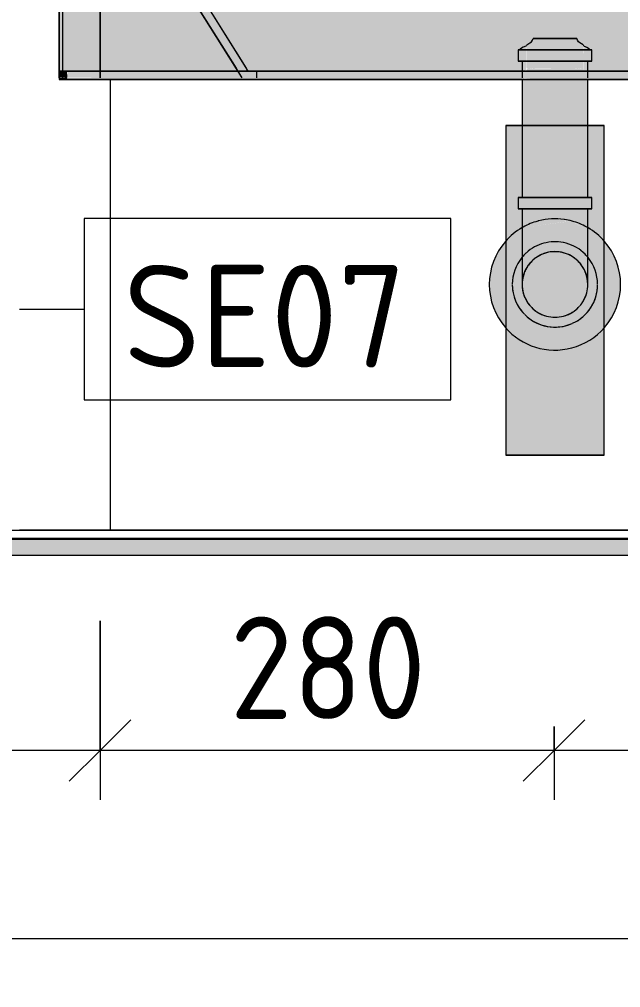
# Model space of a CAD drawing. Header units: millimetres. Extents: x 88919 to 135993, y -1987 to 12871.
# Drawn here: x 115501 to 115867, y 8121 to 8712 of the extents above; entities that cross this region are included whole.
import ezdxf

# ---------------------------------------------------------------- set-up
doc = ezdxf.new("R2010")
doc.units = ezdxf.units.MM
for name, color, linetype, lineweight in [('A-ANNO-DIMS', 7, 'Continuous', 9), ('A-ANNO-DIMS-25', 7, 'Continuous', 9), ('A-FLOR', 7, 'Continuous', 9), ('A-WALL-PATT', 7, 'Continuous', 9), ('P-SANR-FIXT', 7, 'Continuous', 9), ('P-SANR-FIXT-3', 7, 'Continuous', 18), ('P-SANR-FIXT-IDEN', 7, 'Continuous', 9)]:
    doc.layers.add(name, color=color, linetype=linetype, lineweight=lineweight)
doc.layers.add('A-FLOR-1', color=7, linetype='Continuous', lineweight=9, true_color=0x787878)
doc.layers.add('A-FLOR-FNSH-1', color=7, linetype='Continuous', lineweight=30, true_color=0x3c3c3c)
doc.layers.add('P-SANR-FIXT-2', color=7, linetype='Continuous', lineweight=9, transparency=0.7)
doc.styles.add('GOST Common_7', font='GOST_Common.ttf', dxfattribs={"height": 62.5})
doc.styles.add('ISOCPEUR_2', font='isocpeur.ttf', dxfattribs={"width": 0.9, "height": 62.5})
doc.styles.add('ISOCPEUR_3', font='isocpeur.ttf', dxfattribs={"width": 0.9, "height": 50})
doc.dimstyles.new('ISO-2_0_0_9К_Средний_округл2', dxfattribs={"dimscale": 304.8, "dimtxt": 49.799059, "dimasz": 0.123031, "dimexe": 0.098425, "dimexo": 0, "dimgap": 0, "dimtad": 1, "dimdec": 0, "dimrnd": 10, "dimzin": 0, "dimdsep": 46, "dimtxsty": 'ISOCPEUR_3', "dimblk1": 'OBLIQUE', "dimblk2": 'OBLIQUE', "dimsah": 1, "dimcen": 0.09, "dimdle": 0.098425, "dimazin": 0, "dimtfac": 1, "dimtdec": 4, "dimtix": 1, "dimtmove": 0, "dimatfit": 3, "dimfxl": 1, "dimtvp": 1, "dimtolj": 1, "dimtzin": 0, "dimarcsym": 2})
doc.dimstyles.new('ISO-2_5_0_9К_БОЛЬШОЙ_1', dxfattribs={"dimscale": 304.8, "dimtxt": 62.248823, "dimasz": 0.123031, "dimexe": 0.098425, "dimexo": 0.246063, "dimgap": 0, "dimtad": 1, "dimdec": 0, "dimrnd": 10, "dimzin": 0, "dimdsep": 46, "dimtxsty": 'ISOCPEUR_2', "dimblk1": 'OBLIQUE', "dimblk2": 'OBLIQUE', "dimsah": 1, "dimcen": 0.09, "dimdle": 0.098425, "dimazin": 0, "dimtfac": 1, "dimtdec": 4, "dimtix": 1, "dimtmove": 0, "dimatfit": 3, "dimfxl": 1, "dimtvp": 1, "dimtolj": 1, "dimtzin": 0, "dimarcsym": 2})

# ---------------------------------------------------------------- blocks, each defined once
blk = doc.blocks.new('сифон - Для раковины-30615598-Развертка 3_27-1')
at = {"layer": 'P-SANR-FIXT-2'}
for points in [[(98913.44, 8646.78), (98941.2, 8646.78), (98941.2, 8674.96), (98901.2, 8674.96), (98901.2, 8646.78), (98911.2, 8646.78)], [(98931.69, 8603), (98941.2, 8603), (98941.2, 8646.78), (98901.2, 8646.78), (98901.2, 8603), (98931.2, 8603)], [(98941.2, 8596), (98943.7, 8596), (98943.7, 8603), (98898.7, 8603), (98898.78, 8596), (98940.84, 8596)], [(98941.2, 8584.64), (98941.2, 8596), (98901.2, 8596), (98901.2, 8584.64), (98911.34, 8588.7), (98921.68, 8589.94), (98931.71, 8588.57), (98940.69, 8584.85)], [(98901.2, 8566.28), (98902.82, 8568.38), (98908.2, 8572.52), (98914.47, 8575.11), (98921.2, 8576), (98928.97, 8574.69), (98934.2, 8572.52), (98939.97, 8567.88), (98941.2, 8566.28), (98941.2, 8584.64), (98938.52, 8585.75), (98938.52, 8584.61), (98931.2, 8588.59), (98903.88, 8584.99), (98903.88, 8585.36), (98901.2, 8584.64), (98901.2, 8567.22)], [(98921.2, 8510), (98931.69, 8511.42), (98941.2, 8515.36), (98949.49, 8521.72), (98951.2, 8523.95), (98951.2, 8576.05), (98949.16, 8578.53), (98941.2, 8584.64), (98941.2, 8566.28), (98943.72, 8563), (98946.32, 8556.73), (98947.18, 8549.85), (98946.32, 8543.27), (98943.55, 8536.79), (98938.83, 8531.04), (98934.2, 8527.48), (98927.93, 8524.89), (98921.2, 8524), (98913.44, 8525.31), (98908.2, 8527.48), (98902.45, 8532.09), (98898.68, 8537), (98896.09, 8543.27), (98895.22, 8550.15), (98896.09, 8556.73), (98898.68, 8563), (98901.2, 8566.28), (98901.2, 8584.64), (98892.92, 8578.28), (98891.2, 8576.05), (98891.2, 8523.95), (98893.35, 8521.38), (98902.12, 8514.98), (98910.85, 8511.36), (98915.94, 8510.69)], [(98921.2, 8530), (98926.38, 8530.68), (98931.69, 8533.05), (98935.83, 8536.49), (98938.54, 8540.05), (98940.52, 8544.82), (98941.2, 8550), (98940.96, 8566.6), (98940.52, 8567.17), (98940.52, 8566.2), (98934.2, 8572.52), (98921.2, 8576), (98902.8, 8568.36), (98901.88, 8567.17), (98901.2, 8566.28), (98901.2, 8550), (98901.88, 8544.82), (98904.15, 8539.65), (98907.06, 8535.86), (98911.2, 8532.68), (98916.71, 8530.59)], [(98921.2, 8524), (98928.97, 8525.31), (98934.2, 8527.48), (98939.59, 8531.62), (98943.95, 8537.56), (98946.32, 8543.27), (98947.18, 8550.15), (98946.32, 8556.73), (98943.72, 8563), (98941.2, 8566.28), (98941.2, 8550), (98940.52, 8544.82), (98938.25, 8539.65), (98935.34, 8535.86), (98931.2, 8532.68), (98926.38, 8530.68), (98921.2, 8530), (98915.97, 8530.7), (98910.57, 8533.16), (98907.06, 8535.86), (98903.88, 8540), (98901.88, 8544.82), (98901.2, 8550), (98901.2, 8566.28), (98898.68, 8563), (98896.09, 8556.73), (98895.22, 8549.85), (98896.09, 8543.27), (98898.68, 8537), (98902.82, 8531.62), (98909.12, 8527.1), (98914.47, 8524.89), (98916.48, 8524.62)]]:
    blk.add_hatch(color=256, dxfattribs=at).paths.add_polyline_path(points)
h = blk.add_hatch(color=256, dxfattribs=at)
h.paths.add_polyline_path([(98892.22, 8446), (98921.2, 8446), (98921.2, 8510), (98910.85, 8511.36), (98901.2, 8515.36), (98892.92, 8521.72), (98891.2, 8523.95), (98891.2, 8446)])
h.paths.add_polyline_path([(98891.2, 8576.05), (98892.92, 8578.28), (98901.2, 8584.64), (98901.2, 8596), (98898.7, 8596), (98898.95, 8603), (98901.2, 8603), (98901.2, 8646.78), (98891.2, 8646.78), (98891.2, 8578.28)])
h = blk.add_hatch(color=256, dxfattribs=at)
h.paths.add_polyline_path([(98950.18, 8446), (98951.2, 8446), (98951.2, 8523.95), (98949.49, 8521.72), (98941.2, 8515.36), (98931.32, 8511.33), (98921.2, 8510), (98921.2, 8446), (98947.18, 8446)])
h.paths.add_polyline_path([(98951.2, 8576.05), (98951.2, 8646.78), (98941.2, 8646.78), (98941.2, 8603), (98943.7, 8603), (98943.7, 8596), (98941.2, 8596), (98941.2, 8584.64), (98949.49, 8578.28), (98950.84, 8576.51)])
h = blk.add_hatch(color=256, dxfattribs=at)
h.paths.add_polyline_path([(98938.52, 8584.61), (98938.52, 8585.75), (98931.71, 8588.54), (98936.2, 8585.95)])
h.paths.add_polyline_path([(98901.88, 8584.82), (98903.88, 8585.36), (98903.88, 8584.99), (98931.2, 8588.68), (98920.72, 8589.94), (98910.69, 8588.57), (98901.88, 8584.92)])
h = blk.add_hatch(color=256, dxfattribs=at)
h.paths.add_polyline_path([(98891.2, 8523.95), (98891.2, 8576.05), (98886.56, 8570), (98882.56, 8560.35), (98881.2, 8550), (98882.56, 8539.65), (98886.56, 8530)])
h.paths.add_polyline_path([(98951.2, 8523.95), (98955.84, 8530), (98959.84, 8539.65), (98961.2, 8550), (98959.84, 8560.35), (98955.84, 8570), (98951.2, 8576.05), (98951.2, 8524.69)])
h = blk.add_hatch(color=256, dxfattribs=at)
h.paths.add_polyline_path([(98940.52, 8566.2), (98940.48, 8567.22), (98939.59, 8568.38), (98935.34, 8571.37), (98939.94, 8566.78)])
h.paths.add_polyline_path([(98902.82, 8568.38), (98903.88, 8568.83), (98921.2, 8576), (98913.44, 8574.69), (98908.2, 8572.52), (98903.8, 8569.14)])
h.paths.add_polyline_path([(98934.2, 8572.52), (98927.93, 8575.11), (98922.82, 8575.57), (98933.53, 8572.7)])
at = {"layer": 'P-SANR-FIXT'}
for p, q in [((98891.2, 8646.78), (98891.2, 8446)), ((98901.1, 8646.78), (98891.2, 8646.78)), ((98891.2, 8646.78), (98921.2, 8646.78)), ((98905.08, 8646.78), (98901.1, 8646.78)), ((98913.44, 8646.78), (98905.31, 8646.78)), ((98921.2, 8646.78), (98913.48, 8646.78)), ((98941.3, 8646.78), (98921.2, 8646.78)), ((98921.2, 8646.78), (98951.2, 8646.78)), ((98951.2, 8646.78), (98941.3, 8646.78)), ((98951.2, 8446), (98951.2, 8646.78)), ((98891.2, 8446), (98892.22, 8446)), ((98921.2, 8446), (98891.2, 8446)), ((98892.22, 8446), (98921.2, 8446)), ((98921.2, 8446), (98928.97, 8446)), ((98951.2, 8446), (98921.2, 8446)), ((98928.97, 8446), (98947.18, 8446)), ((98947.18, 8446), (98950.18, 8446)), ((98950.18, 8446), (98951.2, 8446))]:
    blk.add_line(p, q, dxfattribs=at)
for radius, start, end in [(40, 105.24703, 118.9404), (40, 104.48889, 105), (40, 81.97242, 104.28249), (40, 74.78978, 81.75507), (40, 61.08959, 74.75297), (40, 120, 139.0486), (40, 119.19712, 120), (40, 60, 60.80288), (40, 40.9514, 60), (40, 139.0486, 180), (26, 105.09418, 132.03534), (26, 105.09418, 132.03534), (26, 78.85058, 105), (26, 78.85058, 105), (26, 75, 78.46154), (26, 75, 78.46154), (26, 45, 74.90582), (26, 45, 74.90582), (40, 0, 40.9514), (26, 132.26426, 135), (26, 132.26426, 135), (26, 140.86375, 179.67428), (26, 140.86375, 179.67428), (26, 138.38976, 140.86375), (26, 138.38976, 140.86375), (26, 135.05307, 138.23578), (26, 135.05307, 138.23578), (26, 41.76422, 44.94693), (26, 41.76422, 44.94693), (26, 39.13625, 41.61024), (26, 39.13625, 41.61024), (26, 0.32572, 39.13625), (26, 0.32572, 39.13625), (40, 180, 220.9514), (26, 180.32572, 224.37515), (26, 180.32572, 195), (26, 294.4171, 359.67428), (26, 345, 359.67428), (40, 319.0486, 0), (26, 195, 224.37515), (26, 294.4171, 345), (26, 225, 293.99103), (26, 225, 240), (26, 240, 255), (40, 220.9514, 284.66116), (26, 255, 293.99103), (40, 285, 319.0486)]:
    blk.add_arc((98921.2, 8550), radius, start, end, dxfattribs=at)
at = {"layer": 'P-SANR-FIXT-3'}
for p, q in [((98907.85, 8700), (98911.76, 8700)), ((98921.2, 8700), (98907.85, 8700)), ((98911.76, 8700), (98916.09, 8700)), ((98916.09, 8700), (98921.2, 8700)), ((98921.2, 8700), (98926.31, 8700)), ((98934.55, 8700), (98921.2, 8700)), ((98926.31, 8700), (98930.64, 8700)), ((98930.64, 8700), (98934.55, 8700)), ((98898.7, 8693), (98898.7, 8686)), ((98898.7, 8693), (98899.61, 8693)), ((98921.2, 8693), (98898.7, 8693)), ((98899.71, 8693), (98921.2, 8693)), ((98903.81, 8693), (98899.71, 8693)), ((98899.8, 8693), (98903, 8693)), ((98903, 8693), (98921.2, 8693)), ((98908.56, 8693), (98903.81, 8693)), ((98921.2, 8693), (98908.56, 8693)), ((98921.2, 8693), (98934.43, 8693)), ((98943.7, 8693), (98921.2, 8693)), ((98921.2, 8693), (98942.69, 8693)), ((98927.85, 8693), (98921.2, 8693)), ((98933.84, 8693), (98927.85, 8693)), ((98941.65, 8693), (98933.84, 8693)), ((98934.43, 8693), (98942.6, 8693)), ((98942.69, 8693), (98941.65, 8693)), ((98942.79, 8693), (98943.7, 8693)), ((98943.7, 8686), (98943.7, 8693)), ((98899.8, 8686), (98898.7, 8686)), ((98898.7, 8686), (98921.2, 8686)), ((98900.96, 8686), (98899.8, 8686)), ((98907.98, 8686), (98900.96, 8686)), ((98901.2, 8686), (98901.2, 8676)), ((98903.88, 8686), (98901.2, 8686)), ((98901.2, 8686), (98907.06, 8686)), ((98921.2, 8686), (98903.88, 8686)), ((98907.06, 8686), (98921.2, 8686)), ((98914.25, 8686), (98907.98, 8686)), ((98921.2, 8686), (98914.25, 8686)), ((98938.52, 8686), (98921.2, 8686)), ((98921.2, 8686), (98935.34, 8686)), ((98934.43, 8686), (98921.2, 8686)), ((98921.2, 8686), (98943.7, 8686)), ((98939.4, 8686), (98934.43, 8686)), ((98935.34, 8686), (98941.2, 8686)), ((98941.2, 8686), (98938.52, 8686)), ((98941.45, 8686), (98939.4, 8686)), ((98941.2, 8676), (98941.2, 8686)), ((98943.7, 8686), (98941.45, 8686)), ((98901.2, 8674.96), (98901.2, 8646.78)), ((98941.2, 8646.78), (98941.2, 8674.96)), ((98901.2, 8646.78), (98901.2, 8603)), ((98941.2, 8603), (98941.2, 8646.78)), ((98898.7, 8603), (98898.7, 8596)), ((98901.08, 8603), (98898.78, 8603)), ((98898.78, 8603), (98899.47, 8603)), ((98899.47, 8603), (98909.95, 8603)), ((98901.72, 8603), (98901.08, 8603)), ((98901.2, 8603), (98901.59, 8603)), ((98901.59, 8603), (98901.2, 8603)), ((98927.02, 8603), (98901.85, 8603)), ((98901.88, 8603), (98905.03, 8603)), ((98905.03, 8603), (98901.88, 8603)), ((98905.16, 8603), (98927.05, 8603)), ((98927.05, 8603), (98905.16, 8603)), ((98909.95, 8603), (98927.02, 8603)), ((98940.55, 8603), (98927.28, 8603)), ((98927.28, 8603), (98940.69, 8603)), ((98927.31, 8603), (98940.52, 8603)), ((98940.52, 8603), (98927.31, 8603)), ((98941.16, 8603), (98940.69, 8603)), ((98940.69, 8603), (98942.93, 8603)), ((98940.81, 8603), (98941.17, 8603)), ((98941.17, 8603), (98940.81, 8603)), ((98943.7, 8603), (98941.33, 8603)), ((98942.93, 8603), (98943.7, 8603)), ((98943.7, 8596), (98943.7, 8603)), ((98899.47, 8596), (98898.71, 8596)), ((98898.71, 8596), (98901.08, 8596)), ((98905.29, 8596), (98899.47, 8596)), ((98901.08, 8596), (98901.72, 8596)), ((98901.2, 8596), (98901.2, 8550)), ((98901.59, 8596), (98901.2, 8596)), ((98901.2, 8596), (98901.59, 8596)), ((98901.85, 8596), (98927, 8596)), ((98905.03, 8596), (98901.88, 8596)), ((98901.88, 8596), (98905.03, 8596)), ((98927.03, 8596), (98905.16, 8596)), ((98905.16, 8596), (98927.03, 8596)), ((98915.38, 8596), (98905.29, 8596)), ((98927, 8596), (98915.38, 8596)), ((98932.45, 8596), (98927.02, 8596)), ((98927.02, 8596), (98940.55, 8596)), ((98940.52, 8596), (98927.05, 8596)), ((98927.05, 8596), (98940.52, 8596)), ((98940.69, 8596), (98932.45, 8596)), ((98943.7, 8596), (98940.89, 8596)), ((98940.89, 8596), (98941.33, 8596)), ((98941.2, 8596), (98941.01, 8596)), ((98941.01, 8596), (98941.2, 8596)), ((98941.2, 8550), (98941.2, 8596)), ((98941.33, 8596), (98943.7, 8596))]:
    blk.add_line(p, q, dxfattribs=at)
at = {"layer": 'P-SANR-FIXT-3', "flags": 128}
for points in [[(98904.1, 8696), (98905.97, 8697.26), (98906.83, 8697.96), (98907.45, 8698.9), (98907.85, 8700)], [(98938.3, 8696), (98936.44, 8697.26), (98935.57, 8697.96), (98934.96, 8698.9), (98934.55, 8700)], [(98904.1, 8696), (98903.8, 8695.56), (98903.46, 8695.23), (98901.87, 8694.6), (98900.86, 8694.09), (98900.07, 8693.43), (98899.7, 8693)], [(98938.3, 8696), (98938.6, 8695.56), (98938.94, 8695.23), (98940.53, 8694.6), (98941.54, 8694.09), (98942.34, 8693.43), (98942.7, 8693)]]:
    blk.add_lwpolyline(points, dxfattribs=at)
at = {"layer": 'P-SANR-FIXT-3'}
for start, end in [(52.47121, 143.94888), (0, 52.44796), (144.21496, 180), (180, 220.9514), (330.15955, 0), (319.0486, 330), (221.63918, 254.84045), (285, 318.36082), (255, 285)]:
    blk.add_arc((98921.2, 8550), 20, start, end, dxfattribs=at)
for points, knots in [([(98933.38, 8565.87), (98932.68, 8566.4), (98931.23, 8567.37), (98928.88, 8568.53), (98925.56, 8569.66), (98921.2, 8570.23), (98916.84, 8569.66), (98913.53, 8568.53), (98911.17, 8567.37), (98909.35, 8566.16), (98908.01, 8565.04), (98906.73, 8563.86), (98905.75, 8562.74), (98905.13, 8561.9), (98905.03, 8561.77)], [0.2916667, 0.2916667, 0.2916667, 0.2916667, 0.3333333, 0.375, 0.4166667, 0.5, 0.5833333, 0.625, 0.6666667, 0.7083333, 0.7291667, 0.75, 0.7916667, 0.799716, 0.799716, 0.799716, 0.799716]), ([(98941.2, 8550), (98941.2, 8551.78), (98940.86, 8554.36), (98939.73, 8557.67), (98938.76, 8559.64), (98937.84, 8561.11), (98936.83, 8562.54), (98935.67, 8563.86), (98934.4, 8565.04), (98933.72, 8565.6), (98933.38, 8565.87)], [0, 0, 0, 0, 0.0833333, 0.125, 0.1666667, 0.1875, 0.2083333, 0.25, 0.2708333, 0.2916667, 0.2916667, 0.2916667, 0.2916667]), ([(98904.98, 8561.69), (98904.58, 8561.15), (98903.98, 8560.21), (98903.25, 8558.86), (98902.53, 8557.26), (98902.11, 8556.01), (98901.88, 8555.18)], [0.8011942, 0.8011942, 0.8011942, 0.8011942, 0.8333333, 0.8541667, 0.875, 0.9166667, 0.9166667, 0.9166667, 0.9166667]), ([(98936.31, 8536.89), (98936.57, 8537.19), (98937.38, 8538.19), (98938.33, 8539.61), (98939.15, 8541.14), (98939.87, 8542.74), (98940.86, 8545.64), (98941.2, 8548.22), (98941.2, 8550)], [0.7724922, 0.7724922, 0.7724922, 0.7724922, 0.7916667, 0.8333333, 0.8541667, 0.875, 0.9166667, 1, 1, 1, 1]), ([(98901.88, 8544.82), (98902.11, 8543.98), (98902.67, 8542.33), (98903.64, 8540.36), (98904.56, 8538.89), (98905.3, 8537.85), (98905.83, 8537.19), (98906.1, 8536.89)], [0.0833333, 0.0833333, 0.0833333, 0.0833333, 0.125, 0.1666667, 0.1875, 0.2083333, 0.2275078, 0.2275078, 0.2275078, 0.2275078]), ([(98907.06, 8535.86), (98907.37, 8535.55), (98908.01, 8534.96), (98909.35, 8533.84), (98911.17, 8532.63), (98913.53, 8531.47), (98916.84, 8530.34), (98921.2, 8529.77), (98924.69, 8530.23), (98926.38, 8530.68)], [0.25, 0.25, 0.25, 0.25, 0.2708333, 0.2916667, 0.3333333, 0.375, 0.4166667, 0.5, 0.5833333, 0.5833333, 0.5833333, 0.5833333]), ([(98926.38, 8530.68), (98927.22, 8530.91), (98928.88, 8531.47), (98931.23, 8532.63), (98933.05, 8533.84), (98934.4, 8534.96), (98935.32, 8535.82), (98935.89, 8536.42), (98936.15, 8536.71)], [0.5833333, 0.5833333, 0.5833333, 0.5833333, 0.625, 0.6666667, 0.7083333, 0.7291667, 0.75, 0.7686712, 0.7686712, 0.7686712, 0.7686712])]:
    blk.add_open_spline(points, degree=3, knots=knots, dxfattribs=at)
for points in [[(98901.88, 8555.18), (98901.43, 8553.5), (98901.2, 8551.78), (98901.2, 8550)], [(98901.2, 8550), (98901.2, 8548.22), (98901.43, 8546.5), (98901.88, 8544.82)], [(98906.25, 8536.71), (98906.51, 8536.42), (98906.78, 8536.13), (98907.06, 8535.86)]]:
    blk.add_open_spline(points, degree=3, dxfattribs=at)
blk = doc.blocks.new('раковина - 400 x 500mm-30615599-Развертка 3_27-1')
at = {"layer": 'P-SANR-FIXT-2'}
for points in [[(98619.11, 8680), (98621.11, 8680), (98621.11, 8799), (98619.11, 8798.89), (98619.11, 8681.72)], [(98621.11, 8680), (98624.11, 8680), (98624.11, 8799.87), (98621.11, 8799.6), (98621.11, 8688.97)], [(98903.64, 8695.36), (98907.05, 8698.35), (98907.98, 8700), (98934.55, 8700), (98935.87, 8697.75), (98936.46, 8696.97), (98936.86, 8696.64), (98938.15, 8695.95), (98938.64, 8695.43), (98938.64, 8800), (98903.64, 8799.77), (98903.64, 8695.75)], [(98621.61, 8676), (98624.11, 8676), (98623.99, 8680), (98619.11, 8680), (98619.28, 8676), (98621.39, 8676)], [(98619.11, 8674.96), (98620.54, 8675.17), (98619.24, 8675.5), (98619.11, 8675.42)], [(98621.09, 8675.11), (98624.11, 8675.42), (98623.84, 8676), (98619.14, 8675.74), (98619.4, 8675.49), (98620.87, 8675.13)], [(98731.36, 8674.96), (98731.34, 8675), (98656.34, 8674.96)], [(98901.88, 8675.03), (98902.13, 8675.74), (98940.52, 8675.5), (98940.61, 8675.03), (98941.2, 8675.29), (98941.2, 8680), (98901.2, 8680), (98901.29, 8675.03)], [(98926.94, 8675), (98940.52, 8675.22), (98940.52, 8675.74), (98901.88, 8675.5), (98901.88, 8675.03), (98926.38, 8675)]]:
    blk.add_hatch(color=256, dxfattribs=at).paths.add_polyline_path(points)
h = blk.add_hatch(color=256, dxfattribs=at)
h.paths.add_polyline_path([(98624.11, 8680), (98644.11, 8680.23), (98644.11, 8800), (98624.11, 8799.87), (98624.11, 8688.97)])
h.paths.add_polyline_path([(99216.09, 8680), (99218.09, 8680), (99218.09, 8799.88), (99198.09, 8799.49), (99198.09, 8680)])
h = blk.add_hatch(color=256, dxfattribs=at)
h.paths.add_polyline_path([(98746.01, 8680), (98901.2, 8680.23), (98901.2, 8686), (98898.7, 8686), (98898.7, 8693), (98899.82, 8693.09), (98902.26, 8694.61), (98903.64, 8695.36), (98903.64, 8800), (98644.11, 8799.71), (98644.11, 8795), (98656.34, 8795), (98728.21, 8680)])
h.paths.add_polyline_path([(99113.98, 8680), (99185.86, 8795), (99198.09, 8795), (99198.09, 8800), (98938.64, 8799.71), (98938.64, 8695.37), (98943.7, 8693), (98943.7, 8686), (98941.2, 8686), (98941.2, 8680), (98958.22, 8680)])
h = blk.add_hatch(color=256, dxfattribs=at)
h.paths.add_polyline_path([(98644.11, 8680), (98728.04, 8680.27), (98656.34, 8795), (98644.11, 8795), (98644.11, 8680.06)])
h.paths.add_polyline_path([(99196.95, 8680), (99198.09, 8680.23), (99198.09, 8795), (99185.86, 8795), (99113.98, 8680), (99170.43, 8680)])
h = blk.add_hatch(color=256, dxfattribs=at)
h.paths.add_polyline_path([(98934.04, 8700), (98935.35, 8698.35), (98934.4, 8700)])
h.paths.add_polyline_path([(98931.2, 8681.75), (98933.51, 8681.75), (98933.65, 8686), (98935.34, 8686), (98935.51, 8681.75), (98936.29, 8681.75), (98936.29, 8686), (98938.64, 8686), (98938.53, 8695.43), (98937.69, 8696.55), (98936.86, 8696.93), (98935.51, 8697.94), (98933.84, 8700), (98907.85, 8700), (98906.29, 8697.43), (98903.64, 8695.23), (98903.88, 8686), (98905.98, 8686), (98906.02, 8681.75), (98907.06, 8681.75), (98907.06, 8686), (98908.76, 8686), (98908.82, 8681.75), (98929.94, 8681.75)])
h = blk.add_hatch(color=256, dxfattribs=at)
h.paths.add_polyline_path([(98901.88, 8680.06), (98902.02, 8680.5), (98903.64, 8680.67), (98903.47, 8695.23), (98902.26, 8694.61), (98900.75, 8693.78), (98899.7, 8693), (98898.7, 8693), (98898.7, 8686), (98901.2, 8686), (98901.25, 8680.06)])
h.paths.add_polyline_path([(98940.52, 8680.06), (98941.2, 8680.23), (98941.2, 8686), (98943.7, 8686), (98943.7, 8693), (98942.6, 8693.08), (98940.26, 8694.61), (98938.64, 8695), (98938.65, 8680.5), (98940.52, 8680.23), (98940.52, 8680.15)])
h = blk.add_hatch(color=256, dxfattribs=at)
h.paths.add_polyline_path([(98907.06, 8681.75), (98908.76, 8681.75), (98908.76, 8686), (98907.06, 8686)])
h.paths.add_polyline_path([(98905.98, 8681.75), (98905.98, 8686), (98903.64, 8686), (98903.88, 8681.75), (98905.16, 8681.75)])
h.paths.add_polyline_path([(98907.06, 8680), (98907.06, 8681.75), (98905.98, 8681.53), (98905.98, 8680)])
h.paths.add_polyline_path([(98933.51, 8681.75), (98935.34, 8681.75), (98935.34, 8686), (98933.51, 8686)])
h.paths.add_polyline_path([(98921.2, 8680), (98933.51, 8680.23), (98933.51, 8681.75), (98908.76, 8681.53), (98908.76, 8680), (98921.14, 8680)])
h.paths.add_polyline_path([(98936.29, 8681.75), (98938.52, 8681.5), (98938.52, 8686), (98936.29, 8686)])
h.paths.add_polyline_path([(98936.29, 8680), (98936.29, 8681.75), (98935.34, 8681.5), (98935.57, 8680)])
h = blk.add_hatch(color=256, dxfattribs=at)
h.paths.add_polyline_path([(98904.72, 8680), (98905.98, 8680.23), (98905.98, 8681.75), (98903.88, 8681.53), (98904.11, 8680), (98904.24, 8680)])
h.paths.add_polyline_path([(98908.76, 8680), (98908.76, 8681.75), (98907.06, 8681.53), (98907.06, 8680), (98907.36, 8680)])
h.paths.add_polyline_path([(98938.64, 8680), (98938.52, 8681.75), (98936.29, 8681.5), (98936.29, 8680), (98938.52, 8680)])
h.paths.add_polyline_path([(98935.34, 8680), (98935.34, 8681.75), (98933.51, 8681.51), (98933.51, 8680)])
h = blk.add_hatch(color=256, dxfattribs=at)
h.paths.add_polyline_path([(98624.11, 8676), (98644.11, 8676), (98644.11, 8680), (98624.11, 8680)])
h.paths.add_polyline_path([(99216.09, 8676), (99216.09, 8680), (99198.09, 8680), (99198.09, 8676), (99213.37, 8676)])
h = blk.add_hatch(color=256, dxfattribs=at)
h.paths.add_polyline_path([(99198.09, 8675), (99216.09, 8675.13), (99216.09, 8676), (99198.09, 8675.73), (99198.09, 8675.03)])
h.paths.add_polyline_path([(98639.9, 8675), (98644.11, 8675.14), (98644.11, 8676), (98624.11, 8675.74), (98624.11, 8675)])
h = blk.add_hatch(color=256, dxfattribs=at)
h.paths.add_polyline_path([(98731.34, 8675), (98728.21, 8680), (98644.11, 8680), (98644.11, 8675), (98656.34, 8675)])
h.paths.add_polyline_path([(99198.09, 8675), (99198.09, 8680), (99113.98, 8680), (99110.86, 8675), (99196.95, 8675)])
h = blk.add_hatch(color=256, dxfattribs=at)
h.paths.add_polyline_path([(98943.98, 8675), (99111.02, 8675.26), (99113.98, 8680), (98943.98, 8680), (98943.98, 8675.02)])
h.paths.add_polyline_path([(98897.98, 8675), (98897.98, 8680), (98728.21, 8680), (98731.34, 8675), (98878.64, 8675)])
h.paths.add_polyline_path([(98901.2, 8674.96), (98901.06, 8675), (98901.06, 8674.96)])
h = blk.add_hatch(color=256, dxfattribs=at)
h.paths.add_polyline_path([(98897.98, 8675), (98901.2, 8675.21), (98901.06, 8680), (98897.98, 8680), (98897.98, 8675.02)])
h.paths.add_polyline_path([(98943.21, 8675), (98943.98, 8675.22), (98943.98, 8680), (98941.2, 8680), (98941.2, 8675), (98943.2, 8675)])
h = blk.add_hatch(color=256, dxfattribs=at)
h.paths.add_polyline_path([(98901.2, 8680), (98903.64, 8680.23), (98903.64, 8680.5), (98901.88, 8680.23), (98901.88, 8680.06), (98901.2, 8680.03)])
h.paths.add_polyline_path([(98941.2, 8680), (98941.2, 8680.06), (98940.52, 8680.23), (98940.52, 8680.5), (98938.64, 8680.23), (98938.67, 8680), (98940.9, 8680)])
at = {"layer": 'P-SANR-FIXT'}
for p, q in [((98619.11, 8799), (98619.11, 8676)), ((98619.11, 8680), (98619.11, 8799)), ((98644.11, 8680), (98644.11, 8799)), ((98659.73, 8799), (98733.52, 8680.94)), ((98644.11, 8795), (98644.11, 8680.5)), ((98644.11, 8795), (98644.11, 8680.5)), ((98644.11, 8681.75), (98644.11, 8795)), ((98727.12, 8681.75), (98656.34, 8795)), ((98730.71, 8676), (98656.34, 8795)), ((98660.2, 8798.25), (98733.01, 8681.75)), ((98621.11, 8780.28), (98621.11, 8676)), ((98621.11, 8780.28), (98621.11, 8680)), ((98621.11, 8780.28), (98621.11, 8680)), ((98644.11, 8680), (98644.11, 8681.75)), ((98727.63, 8680.92), (98727.16, 8681.68)), ((98727.87, 8680.55), (98727.67, 8680.86)), ((98733.06, 8681.67), (98733.52, 8680.94)), ((98619.11, 8680), (98619.11, 8674.96)), ((98619.11, 8680), (98624.11, 8680)), ((98621.08, 8680), (98619.11, 8680)), ((98619.11, 8676), (98619.11, 8680)), ((98619.11, 8674.96), (98620.57, 8674.96)), ((98624.11, 8674.96), (98619.11, 8674.96)), ((98620.11, 8675), (98621.93, 8675)), ((98621.11, 8675), (98620.11, 8675)), ((98620.57, 8674.96), (98624.11, 8674.96)), ((98621.51, 8680), (98621.11, 8680)), ((98621.11, 8675.96), (98621.11, 8675.46)), ((98621.11, 8675.4), (98621.11, 8675.11)), ((98621.11, 8675), (98624.11, 8675)), ((98621.5, 8680), (98621.19, 8680)), ((98621.21, 8680), (98621.51, 8680)), ((98622.61, 8680), (98621.59, 8680)), ((98622.6, 8680), (98621.61, 8680)), ((98621.61, 8680), (98622.61, 8680)), ((98621.93, 8675), (98622.3, 8675)), ((98622.3, 8675), (98624.11, 8675)), ((98623.99, 8680), (98622.81, 8680)), ((98623.99, 8680), (98622.81, 8680)), ((98622.81, 8680), (98623.99, 8680)), ((98624.11, 8680), (99216.09, 8680)), ((98644.11, 8680), (98624.11, 8680)), ((99216.09, 8680), (98624.11, 8680)), ((98624.11, 8680), (98644.11, 8680)), ((98624.11, 8675), (99216.09, 8675)), ((98624.11, 8675), (99216.09, 8675)), ((98624.11, 8674.96), (98644.11, 8674.96)), ((99216.09, 8674.96), (98624.11, 8674.96)), ((98728.21, 8680), (98644.11, 8680)), ((98644.11, 8680), (98728.21, 8680)), ((98644.11, 8680), (99198.09, 8680)), ((98728.21, 8680), (98644.11, 8680)), ((98644.11, 8680), (98644.11, 8676)), ((98644.11, 8676), (98644.11, 8680)), ((98644.11, 8680), (98728.21, 8680)), ((98644.11, 8674.96), (98731.36, 8674.96)), ((98644.11, 8674.96), (98731.36, 8674.96)), ((98644.11, 8674.96), (98731.36, 8674.96)), ((98897.98, 8680), (98728.21, 8680)), ((98728.21, 8680), (98897.98, 8680)), ((98897.98, 8680), (98728.21, 8680)), ((98728.21, 8680), (98897.98, 8680)), ((98730.71, 8676), (98728.21, 8680)), ((98731.36, 8674.96), (98897.98, 8674.96)), ((98731.36, 8674.96), (98897.98, 8674.96)), ((98731.36, 8674.96), (98897.98, 8674.96)), ((98739.46, 8674.96), (98731.36, 8674.96)), ((99110.83, 8674.96), (98731.36, 8674.96)), ((98735.22, 8680), (98739.46, 8680)), ((98739.46, 8680), (98739.46, 8676)), ((98739.46, 8680), (98739.46, 8676)), ((99102.73, 8680), (98739.46, 8680)), ((98739.46, 8674.96), (99102.73, 8674.96)), ((98901.06, 8680), (98897.98, 8680)), ((98898.77, 8680), (98897.98, 8680)), ((98897.98, 8680), (98901.06, 8680)), ((98897.98, 8680), (98901.06, 8680)), ((98901.06, 8680), (98897.98, 8680)), ((98897.98, 8680), (98901.06, 8680)), ((98897.98, 8674.96), (98901.06, 8674.96)), ((98901.06, 8674.96), (98897.98, 8674.96)), ((98897.98, 8674.96), (98943.98, 8674.96)), ((98897.98, 8674.96), (98901.06, 8674.96)), ((98897.98, 8674.96), (98901.06, 8674.96)), ((98901.06, 8680), (98898.77, 8680)), ((98904.72, 8680), (98901.06, 8680)), ((98901.22, 8680), (98901.77, 8680)), ((98901.88, 8680), (98901.25, 8680)), ((98901.25, 8680), (98901.88, 8680)), ((98901.88, 8680), (98901.25, 8680)), ((98901.25, 8680), (98901.88, 8680)), ((98901.77, 8674.96), (98901.25, 8674.96)), ((98901.29, 8674.96), (98901.88, 8674.96)), ((98901.29, 8674.96), (98901.88, 8674.96)), ((98901.29, 8674.96), (98901.88, 8674.96)), ((98901.9, 8680), (98903.77, 8680)), ((98920.98, 8674.96), (98902.02, 8674.96)), ((98903.64, 8680), (98902.03, 8680)), ((98902.03, 8680), (98903.64, 8680)), ((98903.88, 8680), (98902.03, 8680)), ((98902.03, 8680), (98903.88, 8680)), ((98902.15, 8674.96), (98920.98, 8674.96)), ((98902.15, 8674.96), (98920.98, 8674.96)), ((98902.15, 8674.96), (98920.98, 8674.96)), ((98904.03, 8680), (98920.98, 8680)), ((98920.98, 8680), (98904.11, 8680)), ((98904.11, 8680), (98920.98, 8680)), ((98905.98, 8680), (98904.24, 8680)), ((98904.24, 8680), (98905.98, 8680)), ((98904.24, 8680), (98916.39, 8680)), ((98908.76, 8680), (98904.24, 8680)), ((98909.48, 8680), (98904.72, 8680)), ((98907.06, 8680), (98905.98, 8680)), ((98905.98, 8680), (98907.06, 8680)), ((98908.76, 8680), (98907.06, 8680)), ((98907.06, 8680), (98908.76, 8680)), ((98916.4, 8680), (98908.76, 8680)), ((98908.76, 8680), (98916.4, 8680)), ((98912.39, 8680), (98908.76, 8680)), ((98915.03, 8680), (98909.48, 8680)), ((98916.39, 8680), (98912.39, 8680)), ((98943.2, 8680), (98915.03, 8680)), ((98920.98, 8680), (98916.61, 8680)), ((98916.61, 8680), (98920.98, 8680)), ((98916.61, 8680), (98920.98, 8680)), ((98920.98, 8680), (98916.61, 8680)), ((98926.73, 8680), (98921.2, 8680)), ((98921.2, 8680), (98926.73, 8680)), ((98921.2, 8680), (98926.73, 8680)), ((98921.2, 8680), (98926.77, 8680)), ((98926.77, 8680), (98921.2, 8680)), ((98926.73, 8680), (98921.2, 8680)), ((98921.2, 8680), (98926.73, 8680)), ((98921.2, 8674.96), (98926.94, 8674.96)), ((98926.94, 8674.96), (98921.2, 8674.96)), ((98921.2, 8674.96), (98926.94, 8674.96)), ((98921.2, 8674.96), (98926.94, 8674.96)), ((98931.5, 8680), (98926.94, 8680)), ((98926.94, 8680), (98931.55, 8680)), ((98926.94, 8680), (98931.5, 8680)), ((98931.5, 8680), (98926.94, 8680)), ((98926.94, 8680), (98931.5, 8680)), ((98926.98, 8680), (98931.59, 8680)), ((98931.59, 8680), (98926.98, 8680)), ((98927.02, 8674.96), (98931.69, 8674.96)), ((98931.73, 8674.96), (98927.02, 8674.96)), ((98927.02, 8674.96), (98931.69, 8674.96)), ((98927.02, 8674.96), (98931.69, 8674.96)), ((98933.51, 8680), (98931.69, 8680)), ((98931.69, 8680), (98933.51, 8680)), ((98935.34, 8680), (98931.69, 8680)), ((98931.69, 8680), (98935.34, 8680)), ((98931.73, 8680), (98935.46, 8680)), ((98931.75, 8674.96), (98938.52, 8674.96)), ((98931.75, 8674.96), (98938.52, 8674.96)), ((98931.75, 8674.96), (98938.52, 8674.96)), ((98931.78, 8680), (98935.45, 8680)), ((98935.45, 8680), (98931.78, 8680)), ((98938.66, 8674.96), (98931.79, 8674.96)), ((98935.34, 8680), (98933.51, 8680)), ((98933.51, 8680), (98935.34, 8680)), ((98936.29, 8680), (98935.57, 8680)), ((98935.57, 8680), (98936.29, 8680)), ((98938.52, 8680), (98935.57, 8680)), ((98935.57, 8680), (98938.52, 8680)), ((98935.67, 8680), (98938.04, 8680)), ((98938.62, 8680), (98935.67, 8680)), ((98935.68, 8680), (98938.66, 8680)), ((98938.52, 8680), (98936.29, 8680)), ((98936.29, 8680), (98938.52, 8680)), ((98938.04, 8680), (98938.62, 8680)), ((98940.52, 8680), (98938.67, 8680)), ((98938.67, 8680), (98940.52, 8680)), ((98940.52, 8680), (98938.67, 8680)), ((98938.67, 8680), (98940.52, 8680)), ((98938.79, 8674.96), (98940.52, 8674.96)), ((98938.79, 8674.96), (98940.52, 8674.96)), ((98938.79, 8674.96), (98940.52, 8674.96)), ((98938.81, 8680), (98940.58, 8680)), ((98940.58, 8674.96), (98938.94, 8674.96)), ((98941.2, 8680), (98940.57, 8680)), ((98940.57, 8680), (98941.2, 8680)), ((98941.2, 8680), (98940.57, 8680)), ((98940.57, 8680), (98941.2, 8680)), ((98940.62, 8680), (98940.9, 8680)), ((98940.9, 8680), (98941.28, 8680)), ((98940.9, 8674.96), (98941.2, 8674.96)), ((98941.28, 8674.96), (98940.9, 8674.96)), ((98940.9, 8674.96), (98941.2, 8674.96)), ((98940.9, 8674.96), (98941.2, 8674.96)), ((98943.98, 8680), (98941.2, 8680)), ((98941.2, 8680), (98943.98, 8680)), ((98943.98, 8680), (98941.2, 8680)), ((98941.2, 8680), (98943.98, 8680)), ((98941.2, 8674.96), (98943.98, 8674.96)), ((98941.2, 8674.96), (98943.98, 8674.96)), ((98941.2, 8674.96), (98943.98, 8674.96)), ((98941.28, 8680), (98943.2, 8680)), ((98943.98, 8674.96), (98941.28, 8674.96)), ((98943.98, 8680), (98943.2, 8680)), ((98943.2, 8680), (98943.98, 8680)), ((99113.98, 8680), (98943.98, 8680)), ((98943.98, 8680), (99113.98, 8680)), ((99113.98, 8680), (98943.98, 8680)), ((98943.98, 8680), (99113.98, 8680)), ((98943.98, 8674.96), (99110.83, 8674.96)), ((98943.98, 8674.96), (99110.83, 8674.96)), ((98943.98, 8674.96), (99110.83, 8674.96))]:
    blk.add_line(p, q, dxfattribs=at)
for centre, radius, start, end in [((98735.22, 8682), 2, 215.02853, 226.18165), ((98620.11, 8676), 1, 180, 210), ((98620.11, 8676), 1, 210, 270), ((98735.22, 8682), 2, 228.9048, 239.97621), ((98735.22, 8682), 2, 242.79669, 253.81158), ((98735.22, 8682), 2, 256.85951, 267.84066)]:
    blk.add_arc(centre, radius, start, end, dxfattribs=at)
blk.add_open_spline([(98733.52, 8680.94), (98733.61, 8680.8), (98733.77, 8680.6), (98734.03, 8680.38), (98734.24, 8680.25), (98734.47, 8680.14), (98734.79, 8680.03), (98735.05, 8680), (98735.22, 8680)], degree=3, knots=[0, 0, 0, 0, 0.25, 0.375, 0.5, 0.625, 0.75, 1, 1, 1, 1], dxfattribs=at)
blk = doc.blocks.new('DIMBLOCK6-Развертка 3_27-1')
at = {"layer": 'A-ANNO-DIMS-25'}
for p, q in [((111215.71, 10200), (111215.71, 8121.43)), ((111215.71, 8151.43), (111215.71, 10200)), ((117965.71, 10200), (117965.71, 8121.43)), ((117965.71, 8151.43), (117965.71, 10200)), ((111185.71, 8151.43), (117995.71, 8151.43))]:
    blk.add_line(p, q, dxfattribs=at)
at = {"layer": 'A-ANNO-DIMS-25', "lineweight": 20}
for p, q in [((111215.71, 8151.43), (111234.46, 8170.18)), ((117965.71, 8151.43), (117984.46, 8170.18)), ((111215.71, 8151.43), (111196.96, 8132.68)), ((117965.71, 8151.43), (117946.96, 8132.68))]:
    blk.add_line(p, q, dxfattribs=at)
at = {"layer": 'A-ANNO-DIMS-25', "color": 0, "insert": (114527.5, 8216.76), "char_height": 50, "width": 151.6956, "attachment_point": 1, "line_spacing_factor": 1.149209, "style": 'ISOCPEUR_3'}
blk.add_mtext('6750', dxfattribs=at)
blk = doc.blocks.new('_Oblique')
at = {"color": 0, "linetype": 'ByBlock', "lineweight": -2}
blk.add_line((-0.5, -0.5), (0.5, 0.5), dxfattribs=at)
blk = doc.blocks.new('М_сантехническая_рамка1 - В рамке-30590747-Развертка 3_27-1')
at = {"layer": 'P-SANR-FIXT-IDEN'}
for p, q in [((99032.29, 9256.73), (98808.98, 9256.73)), ((98808.98, 9256.73), (98808.98, 9146.28)), ((99032.29, 9146.28), (99032.29, 9256.73)), ((98808.98, 9146.28), (99032.29, 9146.28))]:
    blk.add_line(p, q, dxfattribs=at)
blk = doc.blocks.new('DIMBLOCK19-Развертка 3_27-1')
at = {"layer": 'A-ANNO-DIMS-25', "lineweight": 20}
for p, q in [((115826.35, 8265.94), (115845.1, 8284.69)), ((116103.8, 8265.94), (116122.55, 8284.69)), ((115826.35, 8265.94), (115807.6, 8247.19)), ((116103.8, 8265.94), (116085.05, 8247.19))]:
    blk.add_line(p, q, dxfattribs=at)
at = {"layer": 'A-ANNO-DIMS-25'}
for p, q in [((115826.35, 8280.6), (115826.35, 8235.94)), ((115826.35, 8265.94), (115826.35, 8280.6)), ((116103.8, 8277.12), (116103.8, 8235.94)), ((116103.8, 8265.94), (116103.8, 8277.12)), ((116103.8, 8265.94), (115826.35, 8265.94))]:
    blk.add_line(p, q, dxfattribs=at)
at = {"layer": 'A-ANNO-DIMS-25', "color": 0, "insert": (115905.81, 8347.59), "char_height": 62.5, "width": 142.2146, "attachment_point": 1, "line_spacing_factor": 1.149209, "style": 'ISOCPEUR_2'}
blk.add_mtext('280', dxfattribs=at)
blk = doc.blocks.new('DIMBLOCK20-Развертка 3_27-1')
at = {"layer": 'A-ANNO-DIMS-25'}
for p, q in [((115549.82, 8344.98), (115549.82, 8235.94)), ((115549.82, 8265.94), (115549.82, 8344.98)), ((115826.35, 8280.6), (115826.35, 8235.94)), ((115826.35, 8265.94), (115826.35, 8280.6)), ((115826.35, 8265.94), (115549.82, 8265.94))]:
    blk.add_line(p, q, dxfattribs=at)
at = {"layer": 'A-ANNO-DIMS-25', "lineweight": 20}
for p, q in [((115549.82, 8265.94), (115568.57, 8284.69)), ((115826.35, 8265.94), (115845.1, 8284.69)), ((115549.82, 8265.94), (115531.07, 8247.19)), ((115826.35, 8265.94), (115807.6, 8247.19))]:
    blk.add_line(p, q, dxfattribs=at)
at = {"layer": 'A-ANNO-DIMS-25', "color": 0, "insert": (115628.83, 8347.59), "char_height": 62.5, "width": 142.2146, "attachment_point": 1, "line_spacing_factor": 1.149209, "style": 'ISOCPEUR_2'}
blk.add_mtext('280', dxfattribs=at)
blk = doc.blocks.new('DIMBLOCK21-Развертка 3_27-1')
at = {"layer": 'A-ANNO-DIMS-25'}
for p, q in [((115549.82, 8344.98), (115549.82, 8235.94)), ((115549.82, 8265.94), (115549.82, 8344.98)), ((115085.15, 8325), (115085.15, 8235.94)), ((115085.15, 8265.94), (115085.15, 8310)), ((115549.82, 8265.94), (115085.15, 8265.94))]:
    blk.add_line(p, q, dxfattribs=at)
at = {"layer": 'A-ANNO-DIMS-25', "lineweight": 20}
for p, q in [((115085.15, 8265.94), (115103.9, 8284.69)), ((115549.82, 8265.94), (115568.57, 8284.69)), ((115085.15, 8265.94), (115066.4, 8247.19)), ((115549.82, 8265.94), (115531.07, 8247.19))]:
    blk.add_line(p, q, dxfattribs=at)
at = {"layer": 'A-ANNO-DIMS-25', "color": 0, "insert": (115255.23, 8347.59), "char_height": 62.5, "width": 149.3972, "attachment_point": 1, "line_spacing_factor": 1.149209, "style": 'ISOCPEUR_2'}
blk.add_mtext('460', dxfattribs=at)

msp = doc.modelspace()

# ---------------------------------------------------------------- hatches: boundary and pattern name
at = {"layer": 'A-FLOR-1'}
h = msp.add_hatch(color=256, dxfattribs=at)
h.paths.add_polyline_path([(117790.76, 8384.6), (117986.03, 8384.6), (117986.03, 8395), (117689.94, 8395), (117689.94, 8384.6), (117783.8, 8384.6)])
h.paths.add_polyline_path([(111195.71, 8384.6), (117612.18, 8384.6), (117573.37, 8395), (111195.3, 8395), (111195.3, 8384.6)])
at = {"layer": 'A-WALL-PATT'}
h = msp.add_hatch(dxfattribs=at)
h.set_pattern_fill('FP_12', color=256, style=0, pattern_type=2)
h.set_pattern_definition([(90, (117955.7, 8400), (-600, 4e-14), []), (180, (117955.7, 8400), (-7e-14, -600), [])])
h.paths.add_polyline_path([(111226.71, 8400), (111350.6, 8400), (111350.6, 8410), (111357.64, 8410), (111357.64, 8432.93), (111360.14, 8432.93), (111360.14, 8550), (111226.71, 8550), (111226.71, 8417.67)])
h.paths.add_polyline_path([(116182.24, 8400), (116381.1, 8400), (116381.1, 8410), (116388.14, 8410), (116388.14, 8432.93), (116390.64, 8432.93), (116390.64, 8602.93), (116391.58, 8606.11), (116392.57, 8607.67), (116393.18, 8608.24), (116395.05, 8609.19), (116397.71, 8610), (116397.71, 10000), (116413.71, 10000), (116413.77, 8609.98), (116418, 8608.39), (116418.89, 8607.58), (116420.22, 8605.68), (116420.78, 8602.93), (116420.98, 8432.93), (116423.28, 8432.93), (116423.28, 8410), (116430.32, 8410), (116430.32, 8400), (116665.76, 8400), (116665.75, 8621.48), (116659.82, 8624.48), (116640.66, 8637.28), (116622.97, 8652.79), (116606.66, 8671.67), (116593.83, 8691.16), (116583.97, 8711.16), (116576.41, 8733.44), (116573.39, 8748.59), (116573.04, 8748.59), (116570.97, 8764.24), (116570.27, 8783.31), (116570.27, 8800), (116570.72, 8800), (116580.18, 9150), (116580.18, 9190), (116732.68, 9190), (116732.92, 9195.58), (116734.29, 9198.6), (116737.8, 9200), (116763.51, 9199.74), (116764.48, 9199.25), (116766.35, 9198.24), (116767.01, 9196.29), (116767.19, 9196.17), (116767.68, 9195), (116767.68, 9190), (116920.18, 9190), (116920.18, 9150), (116929.64, 8800), (116930.08, 8800), (116930.08, 8778.02), (116929.39, 8764.24), (116927.32, 8748.59), (116926.96, 8748.59), (116923.95, 8733.44), (116916.38, 8711.16), (116905.26, 8688.97), (116892.9, 8670.48), (116875.87, 8651.46), (116859.69, 8637.28), (116840.13, 8624.2), (116834.59, 8621.47), (116834.59, 8400), (117355.71, 8400), (117355.71, 9000), (117954.71, 9000), (117954.71, 10200), (111226.71, 10200), (111226.71, 10050), (114665.21, 10050), (114665.21, 10000), (114673.21, 10000), (114673.27, 8609.98), (114677.5, 8608.39), (114678.39, 8607.58), (114679.72, 8605.68), (114680.28, 8602.93), (114680.28, 8432.93), (114682.78, 8432.93), (114682.78, 8410), (114689.82, 8410), (114689.82, 8400), (115000.73, 8400), (115000.72, 8621.48), (114994.78, 8624.48), (114975.63, 8637.28), (114957.94, 8652.79), (114942.42, 8670.48), (114928.8, 8691.16), (114918.94, 8711.16), (114911.38, 8733.44), (114908.36, 8748.59), (114908.01, 8748.59), (114905.94, 8764.24), (114905.24, 8783.31), (114905.24, 8800), (114905.69, 8800), (114915.15, 9150), (114915.15, 9190), (115067.65, 9190), (115067.89, 9195.58), (115069.25, 9198.6), (115072.77, 9200), (115098.48, 9199.74), (115099.45, 9199.25), (115101.31, 9198.24), (115101.98, 9196.29), (115102.16, 9196.17), (115102.65, 9195), (115102.65, 9190), (115255.15, 9190), (115255.15, 9150), (115264.61, 8800), (115265.05, 8800), (115265.05, 8778.02), (115264.36, 8764.24), (115262.28, 8748.59), (115261.93, 8748.59), (115258.92, 8733.44), (115251.35, 8711.16), (115240.22, 8688.97), (115227.29, 8669.82), (115210.84, 8651.46), (115194.66, 8637.28), (115174.24, 8623.78), (115169.56, 8621.47), (115169.56, 8400), (115290.65, 8400), (115305.65, 8670), (115485.65, 8670), (115500.65, 8400), (116076.13, 8400)])
h.paths.add_polyline_path([(111399.82, 8400), (111572.11, 8400), (111572.11, 8550), (111390.28, 8550), (111390.28, 8432.93), (111392.78, 8432.93), (111392.78, 8410), (111399.82, 8410)])
h.paths.add_polyline_path([(112431.73, 8400), (112431.73, 8550), (112250.28, 8550), (112250.28, 8432.93), (112252.78, 8432.93), (112252.78, 8410), (112259.82, 8410), (112259.82, 8400)])
h.paths.add_polyline_path([(112600.56, 8400), (112770.6, 8400), (112770.6, 8410), (112777.64, 8410), (112777.64, 8432.93), (112780.14, 8432.93), (112780.14, 8550), (112600.56, 8550), (112600.56, 8400.71)])
h.paths.add_polyline_path([(112819.82, 8400), (112921.35, 8400), (112921.35, 8410), (112928.39, 8410), (112928.39, 8432.93), (112930.89, 8432.93), (112930.89, 8550), (112810.28, 8550), (112810.28, 8432.93), (112812.78, 8432.93), (112812.78, 8410), (112819.82, 8410)])
h.paths.add_polyline_path([(112970.57, 8400), (113070.6, 8400), (113070.6, 8410), (113077.64, 8410), (113077.64, 8432.93), (113080.14, 8432.93), (113080.14, 8550), (112961.03, 8550), (112961.03, 8432.93), (112963.53, 8432.93), (112963.53, 8410), (112970.57, 8410)])
h.paths.add_polyline_path([(113119.82, 8400), (113291.36, 8400), (113291.36, 8550), (113110.28, 8550), (113110.28, 8432.93), (113112.78, 8432.93), (113112.78, 8410), (113119.82, 8410)])
h.paths.add_polyline_path([(114640.6, 8400), (114640.6, 8410), (114647.64, 8410), (114647.64, 8432.93), (114650.14, 8432.93), (114650.14, 8550), (114530.28, 8550), (114530.28, 8432.93), (114532.78, 8432.93), (114532.78, 8410), (114539.82, 8410), (114539.82, 8400), (114590.66, 8400)])
h.paths.add_polyline_path([(113460.19, 8400), (113630.6, 8400), (113630.6, 8410), (113637.64, 8410), (113637.64, 8432.93), (113640.14, 8432.93), (113640.14, 8550), (113460.19, 8550), (113460.19, 8400.71)])
h.paths.add_polyline_path([(111740.94, 8400), (111910.6, 8400), (111910.6, 8410), (111917.64, 8410), (111917.64, 8432.93), (111920.14, 8432.93), (111920.14, 8550), (111740.94, 8550), (111740.94, 8400.71)])
h.paths.add_polyline_path([(113679.82, 8400), (113780.98, 8400), (113780.98, 8410), (113788.01, 8410), (113788.01, 8432.93), (113790.51, 8432.93), (113790.51, 8550), (113670.28, 8550), (113670.28, 8432.93), (113672.78, 8432.93), (113672.78, 8410), (113679.82, 8410)])
h.paths.add_polyline_path([(112210.6, 8400), (112210.6, 8410), (112217.64, 8410), (112217.64, 8432.93), (112220.14, 8432.93), (112220.14, 8550), (112101.4, 8550), (112101.4, 8432.93), (112103.91, 8432.93), (112103.91, 8410), (112110.94, 8410), (112110.94, 8400), (112203.3, 8400)])
h.paths.add_polyline_path([(113830.19, 8400), (113930.6, 8400), (113930.6, 8410), (113937.64, 8410), (113937.64, 8432.93), (113940.14, 8432.93), (113940.14, 8550), (113820.65, 8550), (113820.65, 8432.93), (113823.16, 8432.93), (113823.16, 8410), (113830.19, 8410)])
h.paths.add_polyline_path([(114484.56, 8400), (114490.6, 8400), (114490.6, 8410), (114497.64, 8410), (114497.64, 8432.93), (114500.14, 8432.93), (114500.14, 8550), (114319.81, 8550), (114319.81, 8400), (114378.45, 8400)])
h.paths.add_polyline_path([(112061.73, 8400), (112061.73, 8410), (112068.76, 8410), (112068.76, 8432.93), (112071.26, 8432.93), (112071.26, 8550), (111950.28, 8550), (111950.28, 8432.93), (111952.78, 8432.93), (111952.78, 8410), (111959.82, 8410), (111959.82, 8400), (112044.14, 8400)])
h.paths.add_polyline_path([(113979.82, 8400), (114150.98, 8400), (114150.98, 8550), (113970.28, 8550), (113970.28, 8432.93), (113972.78, 8432.93), (113972.78, 8410), (113979.82, 8410)])
h.paths.add_polyline_path([(115805.42, 8893.66), (115805.6, 8893.94), (115805.73, 8894.88), (115806, 8894.99), (115806.15, 8895.29), (115806.15, 8895.72), (115806.85, 8895.21), (115807.19, 8895.48), (115806.85, 8896.05), (115807.39, 8896.12), (115806.27, 8898.93), (115806.36, 8907.13), (115806.12, 8907.13), (115805.91, 8906.23), (115805.74, 8906.33), (115805.6, 8910.54), (115805.32, 8901.16), (115805.25, 8894.58), (115805.41, 8893.7)])
h.paths.add_polyline_path([(115796.91, 8446), (115796.91, 8523.95), (115792.27, 8530), (115788.27, 8539.65), (115786.91, 8550), (115788.27, 8560.35), (115792.27, 8570), (115796.91, 8576.05), (115796.91, 8646.78), (115806.91, 8646.78), (115806.77, 8674.96), (115524.82, 8674.96), (115524.95, 8799.5), (115526.41, 8799.87), (115529.04, 8800), (115803.41, 8800), (115805.19, 8890.7), (115805.2, 8891.14), (115805.17, 8902.74), (115805.78, 8922.01), (115806.5, 8943.03), (115806.22, 8942.1), (115806.34, 8944.83), (115806.55, 8945.02), (115806.55, 8945.54), (115846.14, 8945.27), (115846.6, 8930.78), (115847.93, 8882.37), (115849.28, 8800), (116126.8, 8800), (116126.62, 8674.96), (115846.91, 8674.96), (115846.91, 8646.78), (115856.91, 8646.78), (115856.91, 8576.05), (115861.55, 8570), (115865.55, 8560.35), (115866.91, 8550), (115865.55, 8539.65), (115861.55, 8530), (115856.91, 8523.95), (115856.91, 8446), (115797.93, 8446)])
h.paths.add_polyline_path([(116165.73, 8792.45), (116165.73, 8923.38), (116177.61, 8923.38), (116177.61, 8936.7), (116178.11, 8937.2), (116184.66, 8937.49), (116184.94, 8938.19), (116184.91, 8947.85), (116183.57, 8947.85), (116183.07, 8948.35), (116183.07, 8970.64), (116183.57, 8971.14), (116188.39, 8971.65), (116193.23, 8971.82), (116201.52, 8971.29), (116202.89, 8971.14), (116203.39, 8970.64), (116203.39, 8948.35), (116202.89, 8947.85), (116201.52, 8947.85), (116201.81, 8937.49), (116202.51, 8937.2), (116208.36, 8937.2), (116208.86, 8936.7), (116208.86, 8923.38), (116220.73, 8923.38), (116220.73, 8792.45), (116177.61, 8792.45)])
h.paths.add_polyline_path([(115847.06, 8883.58), (115847.79, 8887.37), (115847.53, 8886.21), (115847.26, 8884.71)])
h.paths.add_polyline_path([(115847.24, 8892.45), (115847.65, 8893.69), (115847.03, 8909.28), (115846.55, 8908.4), (115846.26, 8904.79), (115846.19, 8904.49), (115846.31, 8898.1), (115845.62, 8896.59), (115846.31, 8896.82), (115846.36, 8896.29), (115846.4, 8895.98), (115846.71, 8895.96), (115846.89, 8896.13), (115846.92, 8895.15), (115847.11, 8894.87), (115847.35, 8894.87), (115847.26, 8892.59)])
h.paths.add_polyline_path([(115845.3, 8896.12), (115845.56, 8896.51), (115845.44, 8896.39), (115845.35, 8896.22)])
h.paths.add_polyline_path([(115805.6, 8912.51), (115806.09, 8913.03), (115805.62, 8913.87), (115805.6, 8912.9)])
h.paths.add_polyline_path([(115847.09, 8912.51), (115846.8, 8913.27), (115846.8, 8912.93), (115847.03, 8912.58)])
h.paths.add_polyline_path([(115846.74, 8913.9), (115847.06, 8914.25), (115846.83, 8914.18), (115846.74, 8913.97)])
h.paths.add_polyline_path([(115806.05, 8914.56), (115805.88, 8914.74), (115805.95, 8914.59)])
h.paths.add_polyline_path([(115806.09, 8914.85), (115805.95, 8915.15), (115805.64, 8915.22), (115805.66, 8914.93), (115805.95, 8914.88)])
h.paths.add_polyline_path([(115805.9, 8939.72), (115805.99, 8943.73), (115805.92, 8940.5)])
h.paths.add_polyline_path([(114673.98, 8977.5), (114673.98, 9022.5), (114681.98, 9022.5), (114681.98, 9017.5), (114684.48, 9017.5), (114685.71, 9015.2), (114687.14, 9013.99), (114689.18, 9013.2), (114690.48, 9013), (114690.48, 9011), (114692.98, 9011), (114692.98, 9007.5), (114694.4, 9007.5), (114694.96, 9012.83), (114696.77, 9019.89), (114699.54, 9027.21), (114702.19, 9032.58), (114705.38, 9037.8), (114709.08, 9042.78), (114713.25, 9047.41), (114720.61, 9053.85), (114723.36, 9055.82), (114728.64, 9059.06), (114735.09, 9062.17), (114742.31, 9064.71), (114747.37, 9066), (114752.71, 9066.93), (114759.01, 9067.44), (114767.35, 9067.15), (114773.02, 9066.4), (114777.91, 9065.4), (114786.12, 9062.67), (114791.51, 9060.26), (114796.81, 9057.29), (114802.87, 9053.03), (114806.7, 9049.84), (114811.13, 9045.4), (114815.23, 9040.44), (114818.89, 9035.03), (114822.77, 9027.62), (114824.61, 9022.96), (114826.68, 9016.24), (114828.05, 9009.05), (114828.66, 9003.09), (114828.51, 9000.21), (114828.05, 9000.14), (114827.73, 9000.38), (114827.53, 9001.47), (114825.14, 9017.07), (114823.32, 9022.47), (114818.45, 9032.72), (114813.83, 9040.2), (114810.43, 9044.26), (114805.1, 9049.58), (114800.94, 9052.95), (114794.28, 9057.36), (114789.58, 9059.82), (114782.48, 9062.7), (114777.69, 9064.12), (114771.37, 9065.42), (114768, 9065.93), (114758.75, 9066.15), (114752.71, 9065.65), (114746.86, 9064.62), (114740.52, 9062.88), (114734.64, 9060.62), (114730.68, 9058.62), (114722.88, 9053.55), (114714.41, 9046.7), (114711.85, 9044.09), (114702.54, 9030.59), (114701.15, 9027.81), (114697.13, 9016.59), (114695.79, 9007.31), (114697.72, 9007.35), (114701.4, 9007.5), (114706.48, 9007.5), (114706.48, 9009), (114736.48, 9009), (114736.48, 9007.5), (114740.69, 9007.3), (114741.98, 9007.5), (114758.3, 9007.51), (114759.23, 9008.23), (114763.98, 9009.5), (114769.29, 9007.86), (114770.87, 9006.5), (114772.62, 9003.75), (114773.16, 9002.46), (114773.48, 9000), (114773.08, 8997.27), (114771.49, 8994.31), (114770.48, 8993.11), (114768.73, 8991.77), (114763.98, 8990.5), (114758.68, 8992.14), (114757.26, 8992.84), (114745.74, 8992.51), (114736.48, 8992.5), (114736.48, 8991), (114706.48, 8991), (114706.48, 8992.5), (114701.75, 8992.65), (114696.77, 8992.5), (114692.98, 8992.22), (114692.98, 8989), (114690.48, 8989), (114690.48, 8987), (114688.47, 8986.69), (114686.32, 8985.45), (114685.02, 8983.83), (114684.48, 8982.5), (114681.98, 8982.5), (114681.98, 8977.5), (114675.98, 8977.5)])
h.paths.add_polyline_path([(114812.82, 9043.14), (114810.59, 9045.59), (114810.72, 9045.4)])
h.paths.add_polyline_path([(114803.38, 9052.43), (114800.92, 9054.22), (114802.87, 9052.79)])

# ---------------------------------------------------------------- linework, layer by layer
at = {"layer": 'A-FLOR'}
for p, q in [((117554.71, 8400), (111226.71, 8400)), ((111226.71, 8385), (117610.69, 8385))]:
    msp.add_line(p, q, dxfattribs=at)
at = {"layer": 'A-FLOR-FNSH-1'}
msp.add_line((117573.37, 8395), (111195.3, 8395), dxfattribs=at)
at = {"layer": 'P-SANR-FIXT-IDEN'}
msp.add_line((115500.65, 8535), (115540.1, 8535), dxfattribs=at)

# ---------------------------------------------------------------- block references
at = {"layer": 'P-SANR-FIXT'}
for name in ['раковина - 400 x 500mm-30615599-Развертка 3_27-1', 'сифон - Для раковины-30615598-Развертка 3_27-1']:
    msp.add_blockref(name, (16905.71, 0), dxfattribs=at)
at = {"layer": 'P-SANR-FIXT-IDEN'}
msp.add_blockref('М_сантехническая_рамка1 - В рамке-30590747-Развертка 3_27-1', (16731.12, -666.5), dxfattribs=at)

# ---------------------------------------------------------------- texts
at = {"layer": 'P-SANR-FIXT-IDEN', "insert": (115563.94, 8561.92), "char_height": 62.5, "width": 222.4683, "attachment_point": 1, "style": 'GOST Common_7'}
msp.add_mtext('SE07', dxfattribs=at)

# ---------------------------------------------------------------- dimensions: what is measured, and where the dimension line sits
at = {"layer": 'A-ANNO-DIMS'}
for base, p1, p2, dimstyle, override, picture, middle in [((117965.71, 8151.43), (111215.71, 10200), (117965.71, 10200), 'ISO-2_0_0_9К_Средний_округл2', {"dimpost": '<>', "dimfxl": 6750.00006}, 'DIMBLOCK6-Развертка 3_27-1', (114590.71, 8176.43)), ((115085.15, 8265.94), (115549.82, 8419.98), (115085.15, 8400), 'ISO-2_5_0_9К_БОЛЬШОЙ_1', {"dimpost": '<>', "dimfxl": 465.099495}, 'DIMBLOCK21-Развертка 3_27-1', (115317.48, 8297.19)), ((115549.82, 8265.94), (115826.35, 8355.6), (115549.82, 8419.98), 'ISO-2_5_0_9К_БОЛЬШОЙ_1', {"dimpost": '<>', "dimfxl": 283.926535}, 'DIMBLOCK20-Развертка 3_27-1', (115688.08, 8297.19)), ((115826.35, 8265.94), (116103.8, 8352.12), (115826.35, 8355.6), 'ISO-2_5_0_9К_БОЛЬШОЙ_1', {"dimpost": '<>', "dimfxl": 277.469813}, 'DIMBLOCK19-Развертка 3_27-1', (115965.07, 8297.19))]:
    dim = msp.add_linear_dim(base=base, p1=p1, p2=p2, dimstyle=dimstyle, override=override, dxfattribs=at)
    dim.commit()
    dim.dimension.update_dxf_attribs({"geometry": picture, "text_midpoint": middle})

doc.saveas('drawing.dxf')
